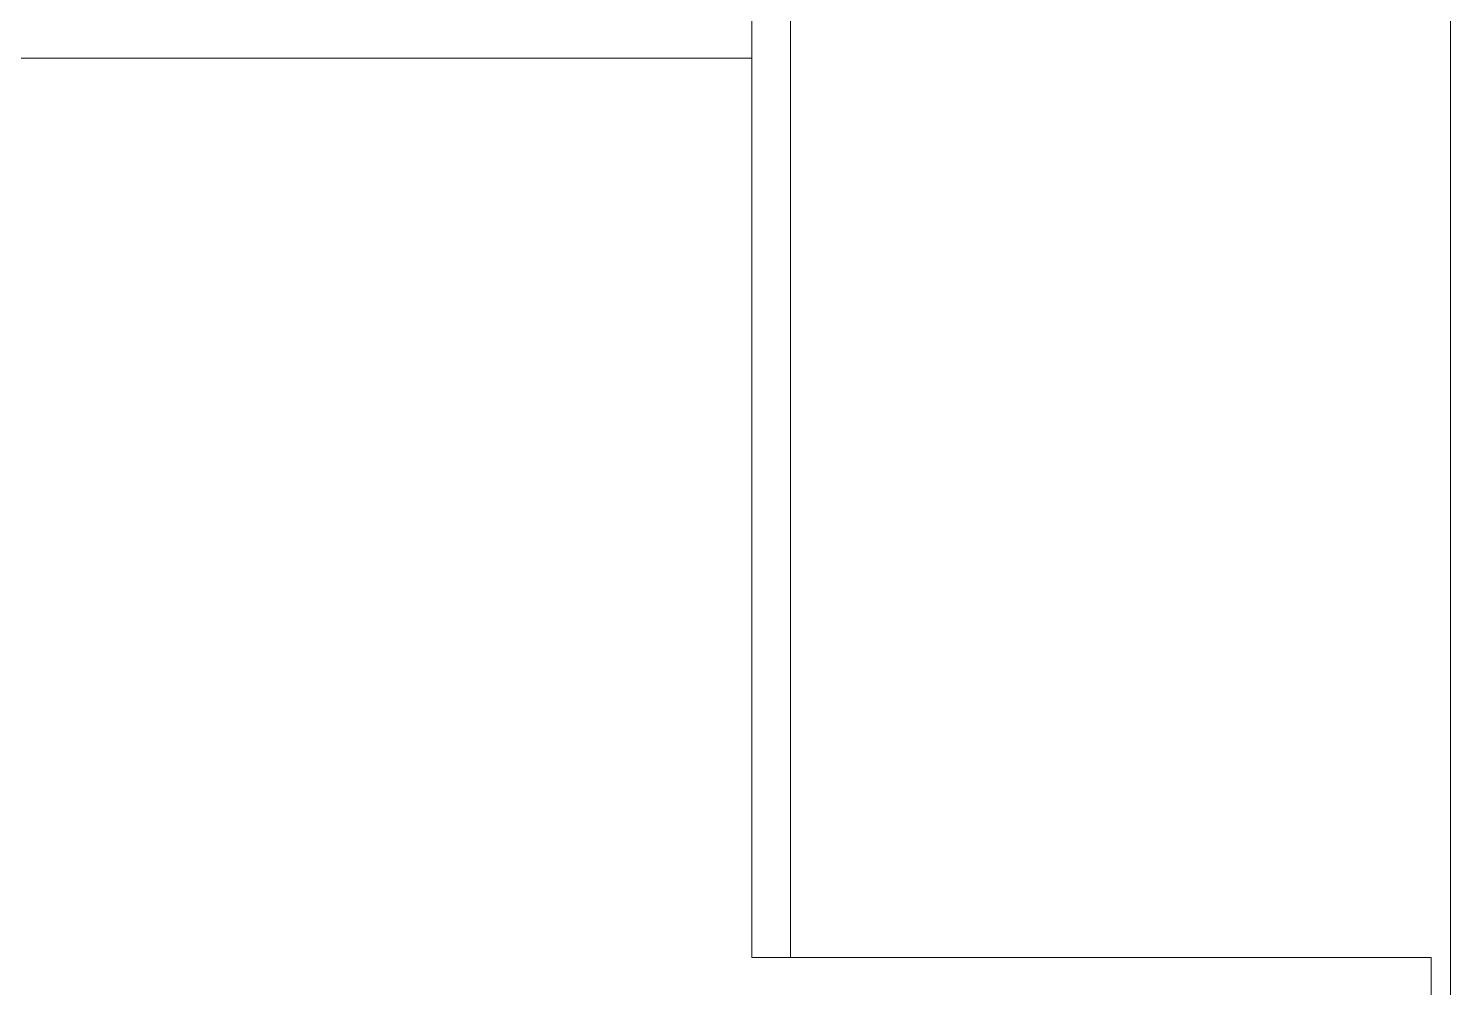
# Model space of a CAD drawing. Extents: x -319 to 3117, y -991 to 292.
# Drawn here: x 2434.59 to 2442, y -559.64 to -554.64 of the extents above; entities that cross this region are included whole.
import ezdxf

# ---------------------------------------------------------------- set-up
doc = ezdxf.new("R2010")
doc.units = 0
doc.layers.get('0').update_dxf_attribs({"lineweight": 15})
doc.layers.add('Layer 1', color=7, linetype='Continuous')

# ---------------------------------------------------------------- blocks, each defined once
blk = doc.blocks.new('A$C160C5CDC')
at = {"layer": 'Layer 1', "color": 0, "lineweight": 20}
for points in [[(14.5724, 37.5259), (14.5724, 37.5259), (14.5724, 41.5593), (14.5724, 41.5593)], [(14.5724, 37.5259), (14.5724, 37.5259), (14.5724, 41.5593), (14.5724, 41.5593)], [(14.5724, 37.5259), (14.5724, 37.5259), (14.5724, 41.5593), (14.5724, 41.5593)], [(14.5724, 37.5259), (14.5724, 37.5259), (14.5724, 41.5593), (14.5724, 41.5593)], [(14.5724, 37.5259), (14.5724, 37.5259), (14.5724, 41.5593), (14.5724, 41.5593)], [(14.5724, 37.5259), (14.5724, 37.5259), (14.5724, 41.5593), (14.5724, 41.5593)], [(14.5724, 37.5259), (14.5724, 37.5259), (14.5724, 41.5593), (14.5724, 41.5593)], [(14.5724, 37.5259), (14.5724, 37.5259), (14.5724, 41.5593), (14.5724, 41.5593)], [(14.5724, 37.5259), (14.5724, 37.5259), (14.5724, 41.5593), (14.5724, 41.5593)], [(14.5724, 37.5259), (14.5724, 37.5259), (14.5724, 41.5593), (14.5724, 41.5593)], [(14.5724, 37.5259), (14.5724, 37.5259), (14.5724, 41.5593), (14.5724, 41.5593)], [(14.5724, 37.5259), (14.5724, 37.5259), (14.5724, 41.5593), (14.5724, 41.5593)], [(14.5724, 37.5259), (14.5724, 37.5259), (14.5724, 41.5593), (14.5724, 41.5593)], [(14.5724, 37.5259), (14.5724, 37.5259), (14.5724, 41.5593), (14.5724, 41.5593)], [(14.5724, 37.5259), (14.5724, 37.5259), (14.5724, 41.5593), (14.5724, 41.5593)], [(14.5724, 37.5259), (14.5724, 37.5259), (14.5724, 41.5593), (14.5724, 41.5593)], [(14.5724, 37.5259), (14.5724, 37.5259), (14.5724, 41.5593), (14.5724, 41.5593)], [(14.5724, 37.5259), (14.5724, 37.5259), (14.5724, 41.5593), (14.5724, 41.5593)], [(14.5724, 37.5259), (14.5724, 37.5259), (14.5724, 41.5593), (14.5724, 41.5593)], [(14.5724, 37.5259), (14.5724, 37.5259), (14.5724, 41.5593), (14.5724, 41.5593)], [(14.5724, 37.5259), (14.5724, 37.5259), (14.5724, 41.5593), (14.5724, 41.5593)], [(14.7744, 32.8396), (14.7744, 32.8396), (14.7744, 41.4862), (14.7744, 41.4862)], [(14.7744, 32.8396), (14.7744, 32.8396), (14.7744, 41.4862), (14.7744, 41.4862)], [(14.7744, 32.8396), (14.7744, 32.8396), (14.7744, 41.4862), (14.7744, 41.4862)], [(14.7744, 32.8396), (14.7744, 32.8396), (14.7744, 41.4862), (14.7744, 41.4862)], [(14.7744, 32.8396), (14.7744, 32.8396), (14.7744, 41.4862), (14.7744, 41.4862)], [(14.7744, 32.8396), (14.7744, 32.8396), (14.7744, 41.4862), (14.7744, 41.4862)], [(14.7744, 32.8396), (14.7744, 32.8396), (14.7744, 41.4862), (14.7744, 41.4862)], [(14.7744, 32.8396), (14.7744, 32.8396), (14.7744, 41.4862), (14.7744, 41.4862)], [(14.7744, 32.8396), (14.7744, 32.8396), (14.7744, 41.4862), (14.7744, 41.4862)], [(14.7744, 32.8396), (14.7744, 32.8396), (14.7744, 41.4862), (14.7744, 41.4862)], [(14.7744, 32.8396), (14.7744, 32.8396), (14.7744, 41.4862), (14.7744, 41.4862)], [(14.7744, 32.8396), (14.7744, 32.8396), (14.7744, 41.4862), (14.7744, 41.4862)], [(14.7744, 32.8396), (14.7744, 32.8396), (14.7744, 41.4862), (14.7744, 41.4862)], [(14.7744, 32.8396), (14.7744, 32.8396), (14.7744, 41.4862), (14.7744, 41.4862)], [(14.7744, 32.8396), (14.7744, 32.8396), (14.7744, 41.4862), (14.7744, 41.4862)], [(14.7744, 32.8396), (14.7744, 32.8396), (14.7744, 41.4862), (14.7744, 41.4862)], [(14.7744, 32.8396), (14.7744, 32.8396), (14.7744, 41.4862), (14.7744, 41.4862)], [(14.7744, 32.8396), (14.7744, 32.8396), (14.7744, 41.4862), (14.7744, 41.4862)], [(14.7744, 32.8396), (14.7744, 32.8396), (14.7744, 41.4862), (14.7744, 41.4862)], [(14.7744, 32.8396), (14.7744, 32.8396), (14.7744, 41.4862), (14.7744, 41.4862)], [(14.7744, 32.8396), (14.7744, 32.8396), (14.7744, 41.4862), (14.7744, 41.4862)], [(18.2118, 41.3301), (18.2118, 41.3301), (18.2118, 29.8875), (18.2118, 29.8875)], [(18.2118, 41.3301), (18.2118, 41.3301), (18.2118, 29.8875), (18.2118, 29.8875)], [(18.2118, 41.3301), (18.2118, 41.3301), (18.2118, 29.8875), (18.2118, 29.8875)], [(18.2118, 41.3301), (18.2118, 41.3301), (18.2118, 29.8875), (18.2118, 29.8875)], [(18.2118, 41.3301), (18.2118, 41.3301), (18.2118, 29.8875), (18.2118, 29.8875)], [(18.2118, 41.3301), (18.2118, 41.3301), (18.2118, 29.8875), (18.2118, 29.8875)], [(18.2118, 41.3301), (18.2118, 41.3301), (18.2118, 29.8875), (18.2118, 29.8875)], [(18.2118, 41.3301), (18.2118, 41.3301), (18.2118, 29.8875), (18.2118, 29.8875)], [(18.2118, 41.3301), (18.2118, 41.3301), (18.2118, 29.8875), (18.2118, 29.8875)], [(18.2118, 41.3301), (18.2118, 41.3301), (18.2118, 29.8875), (18.2118, 29.8875)], [(18.2118, 41.3301), (18.2118, 41.3301), (18.2118, 29.8875), (18.2118, 29.8875)], [(18.2118, 41.3301), (18.2118, 41.3301), (18.2118, 29.8875), (18.2118, 29.8875)], [(18.2118, 41.3301), (18.2118, 41.3301), (18.2118, 29.8875), (18.2118, 29.8875)], [(18.2118, 41.3301), (18.2118, 41.3301), (18.2118, 29.8875), (18.2118, 29.8875)], [(18.2118, 41.3301), (18.2118, 41.3301), (18.2118, 29.8875), (18.2118, 29.8875)], [(18.2118, 41.3301), (18.2118, 41.3301), (18.2118, 29.8875), (18.2118, 29.8875)], [(18.2118, 41.3301), (18.2118, 41.3301), (18.2118, 29.8875), (18.2118, 29.8875)], [(18.2118, 41.3301), (18.2118, 41.3301), (18.2118, 29.8875), (18.2118, 29.8875)], [(18.2118, 41.3301), (18.2118, 41.3301), (18.2118, 29.8875), (18.2118, 29.8875)], [(18.2118, 41.3301), (18.2118, 41.3301), (18.2118, 29.8875), (18.2118, 29.8875)], [(18.2118, 41.3301), (18.2118, 41.3301), (18.2118, 29.8875), (18.2118, 29.8875)], [(18.2118, 29.8549), (18.2118, 29.8549), (18.2118, 41.3301), (18.2118, 41.3301)], [(18.2118, 29.8549), (18.2118, 29.8549), (18.2118, 41.3301), (18.2118, 41.3301)], [(18.2118, 29.8549), (18.2118, 29.8549), (18.2118, 41.3301), (18.2118, 41.3301)], [(18.2118, 29.8549), (18.2118, 29.8549), (18.2118, 41.3301), (18.2118, 41.3301)], [(18.2118, 29.8549), (18.2118, 29.8549), (18.2118, 41.3301), (18.2118, 41.3301)], [(18.2118, 29.8549), (18.2118, 29.8549), (18.2118, 41.3301), (18.2118, 41.3301)], [(18.2118, 29.8549), (18.2118, 29.8549), (18.2118, 41.3301), (18.2118, 41.3301)], [(18.2118, 29.8549), (18.2118, 29.8549), (18.2118, 41.3301), (18.2118, 41.3301)], [(18.2118, 29.8549), (18.2118, 29.8549), (18.2118, 41.3301), (18.2118, 41.3301)], [(18.2118, 29.8549), (18.2118, 29.8549), (18.2118, 41.3301), (18.2118, 41.3301)], [(18.2118, 29.8549), (18.2118, 29.8549), (18.2118, 41.3301), (18.2118, 41.3301)], [(18.2118, 29.8549), (18.2118, 29.8549), (18.2118, 41.3301), (18.2118, 41.3301)], [(18.2118, 29.8549), (18.2118, 29.8549), (18.2118, 41.3301), (18.2118, 41.3301)], [(18.2118, 29.8549), (18.2118, 29.8549), (18.2118, 41.3301), (18.2118, 41.3301)], [(18.2118, 29.8549), (18.2118, 29.8549), (18.2118, 41.3301), (18.2118, 41.3301)], [(18.2118, 29.8549), (18.2118, 29.8549), (18.2118, 41.3301), (18.2118, 41.3301)], [(18.2118, 29.8549), (18.2118, 29.8549), (18.2118, 41.3301), (18.2118, 41.3301)], [(18.2118, 29.8549), (18.2118, 29.8549), (18.2118, 41.3301), (18.2118, 41.3301)], [(18.2118, 29.8549), (18.2118, 29.8549), (18.2118, 41.3301), (18.2118, 41.3301)], [(18.2118, 29.8549), (18.2118, 29.8549), (18.2118, 41.3301), (18.2118, 41.3301)], [(18.2118, 29.8549), (18.2118, 29.8549), (18.2118, 41.3301), (18.2118, 41.3301)], [(18.2118, 41.3301), (18.2118, 41.3301), (18.2118, 29.8875), (18.2118, 29.8875)], [(18.2118, 41.3301), (18.2118, 41.3301), (18.2118, 29.8875), (18.2118, 29.8875)], [(18.2118, 41.3301), (18.2118, 41.3301), (18.2118, 29.8875), (18.2118, 29.8875)], [(18.2118, 41.3301), (18.2118, 41.3301), (18.2118, 29.8875), (18.2118, 29.8875)], [(18.2118, 41.3301), (18.2118, 41.3301), (18.2118, 29.8875), (18.2118, 29.8875)], [(18.2118, 41.3301), (18.2118, 41.3301), (18.2118, 29.8875), (18.2118, 29.8875)], [(18.2118, 41.3301), (18.2118, 41.3301), (18.2118, 29.8875), (18.2118, 29.8875)], [(18.2118, 41.3301), (18.2118, 41.3301), (18.2118, 29.8875), (18.2118, 29.8875)], [(18.2118, 41.3301), (18.2118, 41.3301), (18.2118, 29.8875), (18.2118, 29.8875)], [(18.2118, 41.3301), (18.2118, 41.3301), (18.2118, 29.8875), (18.2118, 29.8875)], [(18.2118, 41.3301), (18.2118, 41.3301), (18.2118, 29.8875), (18.2118, 29.8875)], [(18.2118, 41.3301), (18.2118, 41.3301), (18.2118, 29.8875), (18.2118, 29.8875)], [(18.2118, 41.3301), (18.2118, 41.3301), (18.2118, 29.8875), (18.2118, 29.8875)], [(18.2118, 41.3301), (18.2118, 41.3301), (18.2118, 29.8875), (18.2118, 29.8875)], [(18.2118, 41.3301), (18.2118, 41.3301), (18.2118, 29.8875), (18.2118, 29.8875)], [(18.2118, 41.3301), (18.2118, 41.3301), (18.2118, 29.8875), (18.2118, 29.8875)], [(18.2118, 41.3301), (18.2118, 41.3301), (18.2118, 29.8875), (18.2118, 29.8875)], [(18.2118, 41.3301), (18.2118, 41.3301), (18.2118, 29.8875), (18.2118, 29.8875)], [(18.2118, 41.3301), (18.2118, 41.3301), (18.2118, 29.8875), (18.2118, 29.8875)], [(18.2118, 41.3301), (18.2118, 41.3301), (18.2118, 29.8875), (18.2118, 29.8875)], [(18.2118, 41.3301), (18.2118, 41.3301), (18.2118, 29.8875), (18.2118, 29.8875)], [(14.5724, 37.5259), (14.5724, 37.5259), (3.8553, 37.5259), (3.8553, 37.5259)], [(14.5724, 37.5259), (14.5724, 37.5259), (3.8553, 37.5259), (3.8553, 37.5259)], [(14.5724, 37.5259), (14.5724, 37.5259), (3.8553, 37.5259), (3.8553, 37.5259)], [(14.5724, 37.5259), (14.5724, 37.5259), (3.8553, 37.5259), (3.8553, 37.5259)], [(14.5724, 37.5259), (14.5724, 37.5259), (3.8553, 37.5259), (3.8553, 37.5259)], [(14.5724, 37.5259), (14.5724, 37.5259), (3.8553, 37.5259), (3.8553, 37.5259)], [(14.5724, 37.5259), (14.5724, 37.5259), (3.8553, 37.5259), (3.8553, 37.5259)], [(14.5724, 37.5259), (14.5724, 37.5259), (3.8553, 37.5259), (3.8553, 37.5259)], [(14.5724, 37.5259), (14.5724, 37.5259), (3.8553, 37.5259), (3.8553, 37.5259)], [(14.5724, 37.5259), (14.5724, 37.5259), (3.8553, 37.5259), (3.8553, 37.5259)], [(14.5724, 37.5259), (14.5724, 37.5259), (3.8553, 37.5259), (3.8553, 37.5259)], [(14.5724, 37.5259), (14.5724, 37.5259), (3.8553, 37.5259), (3.8553, 37.5259)], [(14.5724, 37.5259), (14.5724, 37.5259), (3.8553, 37.5259), (3.8553, 37.5259)], [(14.5724, 37.5259), (14.5724, 37.5259), (3.8553, 37.5259), (3.8553, 37.5259)], [(14.5724, 37.5259), (14.5724, 37.5259), (3.8553, 37.5259), (3.8553, 37.5259)], [(14.5724, 37.5259), (14.5724, 37.5259), (3.8553, 37.5259), (3.8553, 37.5259)], [(14.5724, 37.5259), (14.5724, 37.5259), (3.8553, 37.5259), (3.8553, 37.5259)], [(14.5724, 37.5259), (14.5724, 37.5259), (3.8553, 37.5259), (3.8553, 37.5259)], [(14.5724, 37.5259), (14.5724, 37.5259), (3.8553, 37.5259), (3.8553, 37.5259)], [(14.5724, 37.5259), (14.5724, 37.5259), (3.8553, 37.5259), (3.8553, 37.5259)], [(14.5724, 37.5259), (14.5724, 37.5259), (3.8553, 37.5259), (3.8553, 37.5259)], [(14.5724, 37.5259), (14.5724, 37.5259), (14.5724, 37.5259), (14.5724, 37.5259)], [(14.5724, 37.5259), (14.5724, 37.5259), (14.5724, 37.4825), (14.5724, 37.4825)], [(14.5724, 37.5259), (14.5724, 37.5259), (14.5724, 37.4825), (14.5724, 37.4825)], [(14.5724, 37.5259), (14.5724, 37.5259), (14.5724, 37.4825), (14.5724, 37.4825)], [(14.5724, 37.5259), (14.5724, 37.5259), (14.5724, 37.4825), (14.5724, 37.4825)], [(14.5724, 37.5259), (14.5724, 37.5259), (14.5724, 37.4825), (14.5724, 37.4825)], [(14.5724, 37.5259), (14.5724, 37.5259), (14.5724, 37.4825), (14.5724, 37.4825)], [(14.5724, 37.5259), (14.5724, 37.5259), (14.5724, 37.4825), (14.5724, 37.4825)], [(14.5724, 37.5259), (14.5724, 37.5259), (14.5724, 37.4825), (14.5724, 37.4825)], [(14.5724, 37.5259), (14.5724, 37.5259), (14.5724, 37.4825), (14.5724, 37.4825)], [(14.5724, 37.5259), (14.5724, 37.5259), (14.5724, 37.4825), (14.5724, 37.4825)], [(14.5724, 37.5259), (14.5724, 37.5259), (14.5724, 37.4825), (14.5724, 37.4825)], [(14.5724, 37.5259), (14.5724, 37.5259), (14.5724, 37.4825), (14.5724, 37.4825)], [(14.5724, 37.5259), (14.5724, 37.5259), (14.5724, 37.4825), (14.5724, 37.4825)], [(14.5724, 37.5259), (14.5724, 37.5259), (14.5724, 37.4825), (14.5724, 37.4825)], [(14.5724, 37.5259), (14.5724, 37.5259), (14.5724, 37.4825), (14.5724, 37.4825)], [(14.5724, 37.5259), (14.5724, 37.5259), (14.5724, 37.4825), (14.5724, 37.4825)], [(14.5724, 37.5259), (14.5724, 37.5259), (14.5724, 37.4825), (14.5724, 37.4825)], [(14.5724, 37.5259), (14.5724, 37.5259), (14.5724, 37.4825), (14.5724, 37.4825)], [(14.5724, 37.5259), (14.5724, 37.5259), (14.5724, 37.4825), (14.5724, 37.4825)], [(14.5724, 37.5259), (14.5724, 37.5259), (14.5724, 37.4825), (14.5724, 37.4825)], [(14.5724, 37.5259), (14.5724, 37.5259), (14.5724, 37.4825), (14.5724, 37.4825)], [(14.5724, 37.5259), (14.5724, 37.5259), (14.5724, 37.5259), (14.5724, 37.5259)], [(14.5724, 37.5259), (14.5724, 37.5259), (14.5724, 37.5259), (14.5724, 37.5259)], [(14.5724, 37.4825), (14.5724, 37.4825), (14.5724, 37.4825), (14.5724, 37.4825)], [(14.5724, 37.4825), (14.5724, 37.4825), (14.5724, 37.4825), (14.5724, 37.4825)], [(14.5724, 37.4825), (14.5724, 37.4825), (14.5724, 36.4445), (14.5724, 36.4445)], [(14.5724, 37.4825), (14.5724, 37.4825), (14.5724, 36.4445), (14.5724, 36.4445)], [(14.5724, 37.4825), (14.5724, 37.4825), (14.5724, 36.4445), (14.5724, 36.4445)], [(14.5724, 37.4825), (14.5724, 37.4825), (14.5724, 36.4445), (14.5724, 36.4445)], [(14.5724, 37.4825), (14.5724, 37.4825), (14.5724, 36.4445), (14.5724, 36.4445)], [(14.5724, 37.4825), (14.5724, 37.4825), (14.5724, 36.4445), (14.5724, 36.4445)], [(14.5724, 37.4825), (14.5724, 37.4825), (14.5724, 36.4445), (14.5724, 36.4445)], [(14.5724, 37.4825), (14.5724, 37.4825), (14.5724, 36.4445), (14.5724, 36.4445)], [(14.5724, 37.4825), (14.5724, 37.4825), (14.5724, 36.4445), (14.5724, 36.4445)], [(14.5724, 37.4825), (14.5724, 37.4825), (14.5724, 36.4445), (14.5724, 36.4445)], [(14.5724, 37.4825), (14.5724, 37.4825), (14.5724, 36.4445), (14.5724, 36.4445)], [(14.5724, 37.4825), (14.5724, 37.4825), (14.5724, 36.4445), (14.5724, 36.4445)], [(14.5724, 37.4825), (14.5724, 37.4825), (14.5724, 36.4445), (14.5724, 36.4445)], [(14.5724, 37.4825), (14.5724, 37.4825), (14.5724, 36.4445), (14.5724, 36.4445)], [(14.5724, 37.4825), (14.5724, 37.4825), (14.5724, 36.4445), (14.5724, 36.4445)], [(14.5724, 37.4825), (14.5724, 37.4825), (14.5724, 36.4445), (14.5724, 36.4445)], [(14.5724, 37.4825), (14.5724, 37.4825), (14.5724, 36.4445), (14.5724, 36.4445)], [(14.5724, 37.4825), (14.5724, 37.4825), (14.5724, 36.4445), (14.5724, 36.4445)], [(14.5724, 37.4825), (14.5724, 37.4825), (14.5724, 36.4445), (14.5724, 36.4445)], [(14.5724, 37.4825), (14.5724, 37.4825), (14.5724, 36.4445), (14.5724, 36.4445)], [(14.5724, 37.4825), (14.5724, 37.4825), (14.5724, 36.4445), (14.5724, 36.4445)], [(14.5724, 36.4445), (14.5724, 36.4445), (14.5724, 36.4445), (14.5724, 36.4445)], [(14.5724, 36.4445), (14.5724, 36.4445), (14.5724, 36.4445), (14.5724, 36.4445)], [(14.5724, 36.4445), (14.5724, 36.4445), (14.5724, 34.5642), (14.5724, 34.5642)], [(14.5724, 36.4445), (14.5724, 36.4445), (14.5724, 34.5642), (14.5724, 34.5642)], [(14.5724, 36.4445), (14.5724, 36.4445), (14.5724, 34.5642), (14.5724, 34.5642)], [(14.5724, 36.4445), (14.5724, 36.4445), (14.5724, 34.5642), (14.5724, 34.5642)], [(14.5724, 36.4445), (14.5724, 36.4445), (14.5724, 34.5642), (14.5724, 34.5642)], [(14.5724, 36.4445), (14.5724, 36.4445), (14.5724, 34.5642), (14.5724, 34.5642)], [(14.5724, 36.4445), (14.5724, 36.4445), (14.5724, 34.5642), (14.5724, 34.5642)], [(14.5724, 36.4445), (14.5724, 36.4445), (14.5724, 34.5642), (14.5724, 34.5642)], [(14.5724, 36.4445), (14.5724, 36.4445), (14.5724, 34.5642), (14.5724, 34.5642)], [(14.5724, 36.4445), (14.5724, 36.4445), (14.5724, 34.5642), (14.5724, 34.5642)], [(14.5724, 36.4445), (14.5724, 36.4445), (14.5724, 34.5642), (14.5724, 34.5642)], [(14.5724, 36.4445), (14.5724, 36.4445), (14.5724, 34.5642), (14.5724, 34.5642)], [(14.5724, 36.4445), (14.5724, 36.4445), (14.5724, 34.5642), (14.5724, 34.5642)], [(14.5724, 36.4445), (14.5724, 36.4445), (14.5724, 34.5642), (14.5724, 34.5642)], [(14.5724, 36.4445), (14.5724, 36.4445), (14.5724, 34.5642), (14.5724, 34.5642)], [(14.5724, 36.4445), (14.5724, 36.4445), (14.5724, 34.5642), (14.5724, 34.5642)], [(14.5724, 36.4445), (14.5724, 36.4445), (14.5724, 34.5642), (14.5724, 34.5642)], [(14.5724, 36.4445), (14.5724, 36.4445), (14.5724, 34.5642), (14.5724, 34.5642)], [(14.5724, 36.4445), (14.5724, 36.4445), (14.5724, 34.5642), (14.5724, 34.5642)], [(14.5724, 36.4445), (14.5724, 36.4445), (14.5724, 34.5642), (14.5724, 34.5642)], [(14.5724, 36.4445), (14.5724, 36.4445), (14.5724, 34.5642), (14.5724, 34.5642)], [(14.5724, 34.5642), (14.5724, 34.5642), (14.5724, 34.5642), (14.5724, 34.5642)], [(14.5724, 34.5642), (14.5724, 34.5642), (14.5724, 34.3738), (14.5724, 34.3738)], [(14.5724, 34.5642), (14.5724, 34.5642), (14.5724, 34.3738), (14.5724, 34.3738)], [(14.5724, 34.5642), (14.5724, 34.5642), (14.5724, 34.3738), (14.5724, 34.3738)], [(14.5724, 34.5642), (14.5724, 34.5642), (14.5724, 34.3738), (14.5724, 34.3738)], [(14.5724, 34.5642), (14.5724, 34.5642), (14.5724, 34.3738), (14.5724, 34.3738)], [(14.5724, 34.5642), (14.5724, 34.5642), (14.5724, 34.3738), (14.5724, 34.3738)], [(14.5724, 34.5642), (14.5724, 34.5642), (14.5724, 34.3738), (14.5724, 34.3738)], [(14.5724, 34.5642), (14.5724, 34.5642), (14.5724, 34.3738), (14.5724, 34.3738)], [(14.5724, 34.5642), (14.5724, 34.5642), (14.5724, 34.3738), (14.5724, 34.3738)], [(14.5724, 34.5642), (14.5724, 34.5642), (14.5724, 34.3738), (14.5724, 34.3738)], [(14.5724, 34.5642), (14.5724, 34.5642), (14.5724, 34.3738), (14.5724, 34.3738)], [(14.5724, 34.5642), (14.5724, 34.5642), (14.5724, 34.3738), (14.5724, 34.3738)], [(14.5724, 34.5642), (14.5724, 34.5642), (14.5724, 34.3738), (14.5724, 34.3738)], [(14.5724, 34.5642), (14.5724, 34.5642), (14.5724, 34.3738), (14.5724, 34.3738)], [(14.5724, 34.5642), (14.5724, 34.5642), (14.5724, 34.3738), (14.5724, 34.3738)], [(14.5724, 34.5642), (14.5724, 34.5642), (14.5724, 34.3738), (14.5724, 34.3738)], [(14.5724, 34.5642), (14.5724, 34.5642), (14.5724, 34.3738), (14.5724, 34.3738)], [(14.5724, 34.5642), (14.5724, 34.5642), (14.5724, 34.3738), (14.5724, 34.3738)], [(14.5724, 34.5642), (14.5724, 34.5642), (14.5724, 34.3738), (14.5724, 34.3738)], [(14.5724, 34.5642), (14.5724, 34.5642), (14.5724, 34.3738), (14.5724, 34.3738)], [(14.5724, 34.5642), (14.5724, 34.5642), (14.5724, 34.3738), (14.5724, 34.3738)], [(14.5724, 34.5642), (14.5724, 34.5642), (14.5724, 34.5642), (14.5724, 34.5642)], [(14.5724, 34.3738), (14.5724, 34.3738), (14.5724, 34.3738), (14.5724, 34.3738)], [(14.5724, 34.3738), (14.5724, 34.3738), (14.5724, 34.3738), (14.5724, 34.3738)], [(14.5724, 34.3738), (14.5724, 34.3738), (14.5724, 32.8396), (14.5724, 32.8396)], [(14.5724, 34.3738), (14.5724, 34.3738), (14.5724, 32.8396), (14.5724, 32.8396)], [(14.5724, 34.3738), (14.5724, 34.3738), (14.5724, 32.8396), (14.5724, 32.8396)], [(14.5724, 34.3738), (14.5724, 34.3738), (14.5724, 32.8396), (14.5724, 32.8396)], [(14.5724, 34.3738), (14.5724, 34.3738), (14.5724, 32.8396), (14.5724, 32.8396)], [(14.5724, 34.3738), (14.5724, 34.3738), (14.5724, 32.8396), (14.5724, 32.8396)], [(14.5724, 34.3738), (14.5724, 34.3738), (14.5724, 32.8396), (14.5724, 32.8396)], [(14.5724, 34.3738), (14.5724, 34.3738), (14.5724, 32.8396), (14.5724, 32.8396)], [(14.5724, 34.3738), (14.5724, 34.3738), (14.5724, 32.8396), (14.5724, 32.8396)], [(14.5724, 34.3738), (14.5724, 34.3738), (14.5724, 32.8396), (14.5724, 32.8396)], [(14.5724, 34.3738), (14.5724, 34.3738), (14.5724, 32.8396), (14.5724, 32.8396)], [(14.5724, 34.3738), (14.5724, 34.3738), (14.5724, 32.8396), (14.5724, 32.8396)], [(14.5724, 34.3738), (14.5724, 34.3738), (14.5724, 32.8396), (14.5724, 32.8396)], [(14.5724, 34.3738), (14.5724, 34.3738), (14.5724, 32.8396), (14.5724, 32.8396)], [(14.5724, 34.3738), (14.5724, 34.3738), (14.5724, 32.8396), (14.5724, 32.8396)], [(14.5724, 34.3738), (14.5724, 34.3738), (14.5724, 32.8396), (14.5724, 32.8396)], [(14.5724, 34.3738), (14.5724, 34.3738), (14.5724, 32.8396), (14.5724, 32.8396)], [(14.5724, 34.3738), (14.5724, 34.3738), (14.5724, 32.8396), (14.5724, 32.8396)], [(14.5724, 34.3738), (14.5724, 34.3738), (14.5724, 32.8396), (14.5724, 32.8396)], [(14.5724, 34.3738), (14.5724, 34.3738), (14.5724, 32.8396), (14.5724, 32.8396)], [(14.5724, 34.3738), (14.5724, 34.3738), (14.5724, 32.8396), (14.5724, 32.8396)], [(14.5724, 32.8396), (14.5724, 32.8396), (14.5724, 32.8396), (14.5724, 32.8396)], [(14.5724, 32.8396), (14.5724, 32.8396), (14.5724, 32.8396), (14.5724, 32.8396)], [(14.5724, 32.8396), (14.5724, 32.8396), (18.1111, 32.8396), (18.1111, 32.8396)], [(14.5724, 32.8396), (14.5724, 32.8396), (18.1111, 32.8396), (18.1111, 32.8396)], [(14.5724, 32.8396), (14.5724, 32.8396), (18.1111, 32.8396), (18.1111, 32.8396)], [(14.5724, 32.8396), (14.5724, 32.8396), (18.1111, 32.8396), (18.1111, 32.8396)], [(14.5724, 32.8396), (14.5724, 32.8396), (18.1111, 32.8396), (18.1111, 32.8396)], [(14.5724, 32.8396), (14.5724, 32.8396), (18.1111, 32.8396), (18.1111, 32.8396)], [(14.5724, 32.8396), (14.5724, 32.8396), (18.1111, 32.8396), (18.1111, 32.8396)], [(14.5724, 32.8396), (14.5724, 32.8396), (18.1111, 32.8396), (18.1111, 32.8396)], [(14.5724, 32.8396), (14.5724, 32.8396), (18.1111, 32.8396), (18.1111, 32.8396)], [(14.5724, 32.8396), (14.5724, 32.8396), (18.1111, 32.8396), (18.1111, 32.8396)], [(14.5724, 32.8396), (14.5724, 32.8396), (18.1111, 32.8396), (18.1111, 32.8396)], [(14.5724, 32.8396), (14.5724, 32.8396), (18.1111, 32.8396), (18.1111, 32.8396)], [(14.5724, 32.8396), (14.5724, 32.8396), (18.1111, 32.8396), (18.1111, 32.8396)], [(14.5724, 32.8396), (14.5724, 32.8396), (18.1111, 32.8396), (18.1111, 32.8396)], [(14.5724, 32.8396), (14.5724, 32.8396), (18.1111, 32.8396), (18.1111, 32.8396)], [(14.5724, 32.8396), (14.5724, 32.8396), (18.1111, 32.8396), (18.1111, 32.8396)], [(14.5724, 32.8396), (14.5724, 32.8396), (18.1111, 32.8396), (18.1111, 32.8396)], [(14.5724, 32.8396), (14.5724, 32.8396), (18.1111, 32.8396), (18.1111, 32.8396)], [(14.5724, 32.8396), (14.5724, 32.8396), (18.1111, 32.8396), (18.1111, 32.8396)], [(14.5724, 32.8396), (14.5724, 32.8396), (18.1111, 32.8396), (18.1111, 32.8396)], [(14.5724, 32.8396), (14.5724, 32.8396), (18.1111, 32.8396), (18.1111, 32.8396)], [(14.7744, 32.8396), (14.7744, 32.8396), (14.7744, 32.8396), (14.7744, 32.8396)], [(18.1111, 32.8396), (18.1111, 32.8396), (18.1111, 32.8396), (18.1111, 32.8396)], [(18.1111, 32.8396), (18.1111, 32.8396), (18.1111, 30.8676), (18.1111, 30.8676)], [(18.1111, 32.8396), (18.1111, 32.8396), (18.1111, 30.8676), (18.1111, 30.8676)], [(18.1111, 32.8396), (18.1111, 32.8396), (18.1111, 30.8676), (18.1111, 30.8676)], [(18.1111, 32.8396), (18.1111, 32.8396), (18.1111, 30.8676), (18.1111, 30.8676)], [(18.1111, 32.8396), (18.1111, 32.8396), (18.1111, 30.8676), (18.1111, 30.8676)], [(18.1111, 32.8396), (18.1111, 32.8396), (18.1111, 30.8676), (18.1111, 30.8676)], [(18.1111, 32.8396), (18.1111, 32.8396), (18.1111, 30.8676), (18.1111, 30.8676)], [(18.1111, 32.8396), (18.1111, 32.8396), (18.1111, 30.8676), (18.1111, 30.8676)], [(18.1111, 32.8396), (18.1111, 32.8396), (18.1111, 30.8676), (18.1111, 30.8676)], [(18.1111, 32.8396), (18.1111, 32.8396), (18.1111, 30.8676), (18.1111, 30.8676)], [(18.1111, 32.8396), (18.1111, 32.8396), (18.1111, 30.8676), (18.1111, 30.8676)], [(18.1111, 32.8396), (18.1111, 32.8396), (18.1111, 30.8676), (18.1111, 30.8676)], [(18.1111, 32.8396), (18.1111, 32.8396), (18.1111, 30.8676), (18.1111, 30.8676)], [(18.1111, 32.8396), (18.1111, 32.8396), (18.1111, 30.8676), (18.1111, 30.8676)], [(18.1111, 32.8396), (18.1111, 32.8396), (18.1111, 30.8676), (18.1111, 30.8676)], [(18.1111, 32.8396), (18.1111, 32.8396), (18.1111, 30.8676), (18.1111, 30.8676)], [(18.1111, 32.8396), (18.1111, 32.8396), (18.1111, 30.8676), (18.1111, 30.8676)], [(18.1111, 32.8396), (18.1111, 32.8396), (18.1111, 30.8676), (18.1111, 30.8676)], [(18.1111, 32.8396), (18.1111, 32.8396), (18.1111, 30.8676), (18.1111, 30.8676)], [(18.1111, 32.8396), (18.1111, 32.8396), (18.1111, 30.8676), (18.1111, 30.8676)], [(18.1111, 32.8396), (18.1111, 32.8396), (18.1111, 30.8676), (18.1111, 30.8676)], [(18.1111, 32.8396), (18.1111, 32.8396), (18.1111, 32.8396), (18.1111, 32.8396)], [(18.1111, 32.8396), (18.1111, 32.8396), (18.1111, 32.8396), (18.1111, 32.8396)], [(18.1111, 32.8396), (18.1111, 32.8396), (18.1111, 30.8676), (18.1111, 30.8676)], [(18.1111, 32.8396), (18.1111, 32.8396), (18.1111, 30.8676), (18.1111, 30.8676)], [(18.1111, 32.8396), (18.1111, 32.8396), (18.1111, 30.8676), (18.1111, 30.8676)], [(18.1111, 32.8396), (18.1111, 32.8396), (18.1111, 30.8676), (18.1111, 30.8676)], [(18.1111, 32.8396), (18.1111, 32.8396), (18.1111, 30.8676), (18.1111, 30.8676)], [(18.1111, 32.8396), (18.1111, 32.8396), (18.1111, 30.8676), (18.1111, 30.8676)], [(18.1111, 32.8396), (18.1111, 32.8396), (18.1111, 30.8676), (18.1111, 30.8676)], [(18.1111, 32.8396), (18.1111, 32.8396), (18.1111, 30.8676), (18.1111, 30.8676)], [(18.1111, 32.8396), (18.1111, 32.8396), (18.1111, 30.8676), (18.1111, 30.8676)], [(18.1111, 32.8396), (18.1111, 32.8396), (18.1111, 30.8676), (18.1111, 30.8676)], [(18.1111, 32.8396), (18.1111, 32.8396), (18.1111, 30.8676), (18.1111, 30.8676)], [(18.1111, 32.8396), (18.1111, 32.8396), (18.1111, 30.8676), (18.1111, 30.8676)], [(18.1111, 32.8396), (18.1111, 32.8396), (18.1111, 30.8676), (18.1111, 30.8676)], [(18.1111, 32.8396), (18.1111, 32.8396), (18.1111, 30.8676), (18.1111, 30.8676)], [(18.1111, 32.8396), (18.1111, 32.8396), (18.1111, 30.8676), (18.1111, 30.8676)], [(18.1111, 32.8396), (18.1111, 32.8396), (18.1111, 30.8676), (18.1111, 30.8676)], [(18.1111, 32.8396), (18.1111, 32.8396), (18.1111, 30.8676), (18.1111, 30.8676)], [(18.1111, 32.8396), (18.1111, 32.8396), (18.1111, 30.8676), (18.1111, 30.8676)], [(18.1111, 32.8396), (18.1111, 32.8396), (18.1111, 30.8676), (18.1111, 30.8676)], [(18.1111, 32.8396), (18.1111, 32.8396), (18.1111, 30.8676), (18.1111, 30.8676)], [(18.1111, 32.8396), (18.1111, 32.8396), (18.1111, 30.8676), (18.1111, 30.8676)]]:
    blk.add_open_spline(points, degree=3, dxfattribs=at)

msp = doc.modelspace()

# ---------------------------------------------------------------- block references
at = {"lineweight": 15}
msp.add_blockref('A$C160C5CDC', (2423.7858, -592.3187), dxfattribs=at)

doc.saveas('drawing.dxf')
